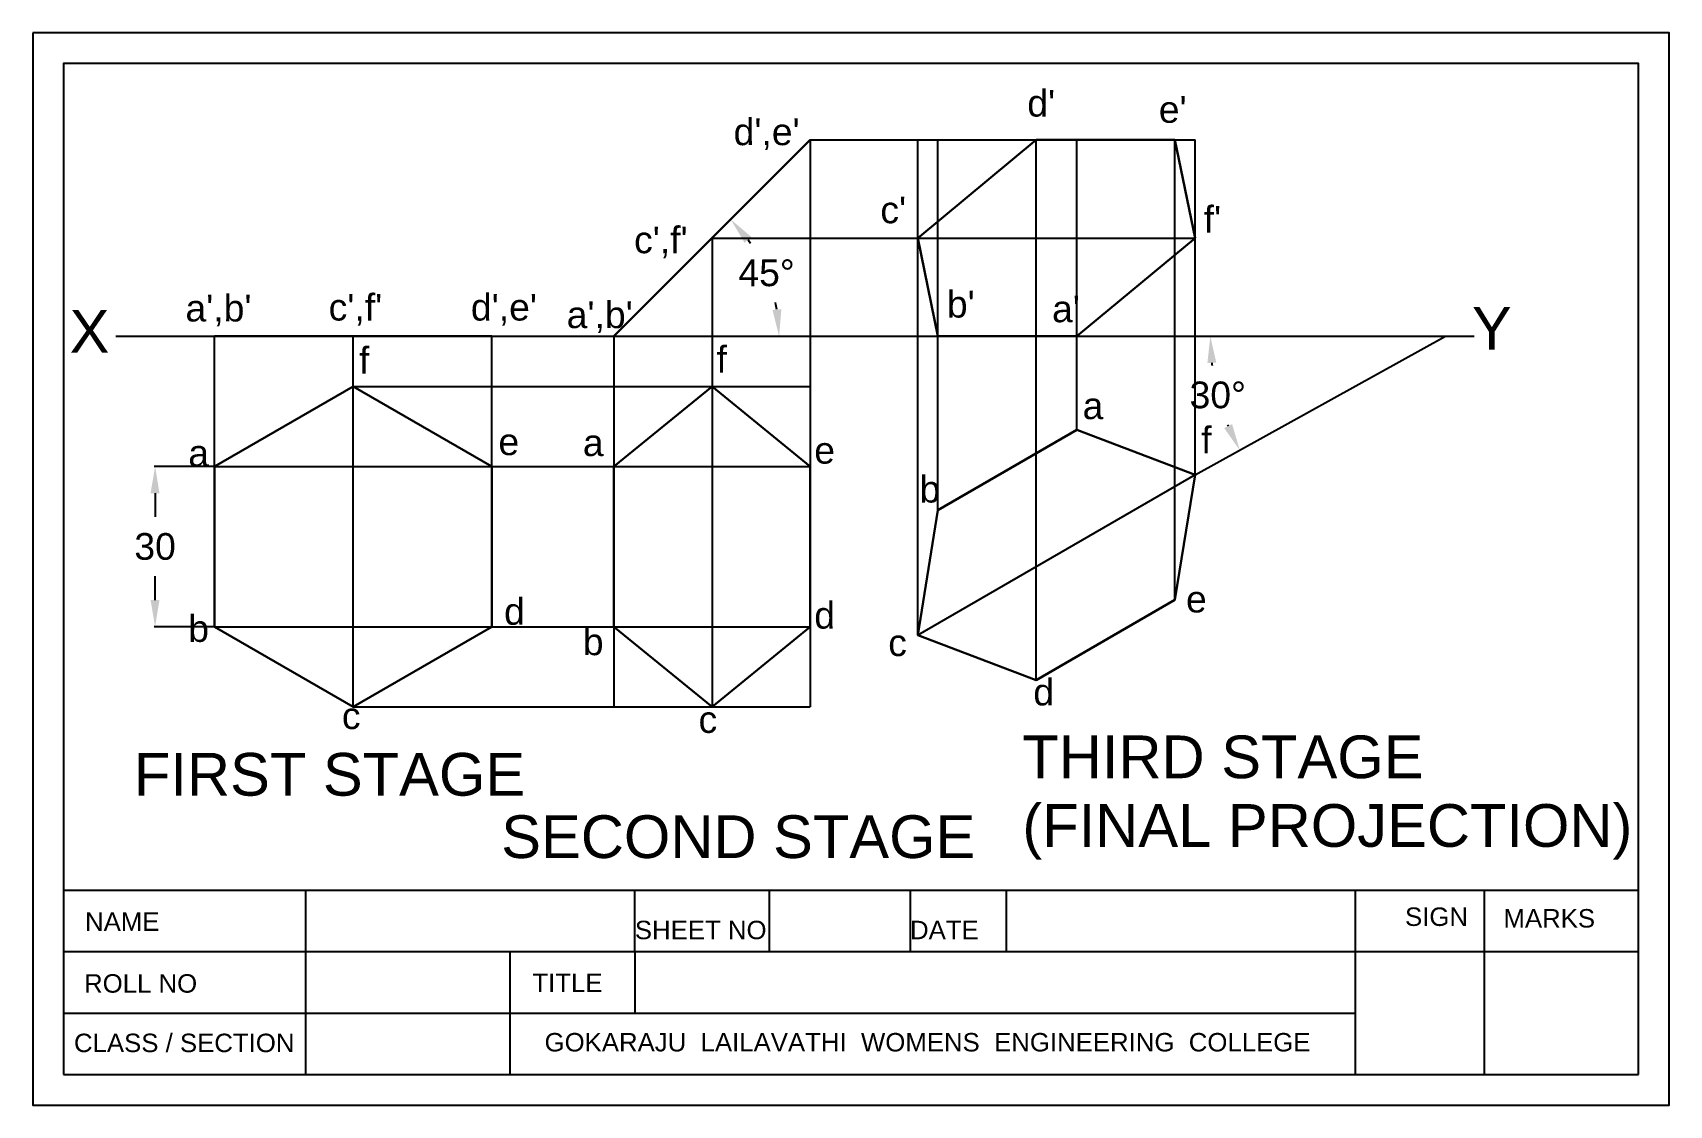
# Model space of a CAD drawing. Header units: millimetres. Extents: x 0 to 266, y 0 to 174.
import ezdxf

# ---------------------------------------------------------------- set-up
doc = ezdxf.new("R2010")
doc.units = ezdxf.units.MM
doc.header["$MEASUREMENT"] = 0
doc.header["$PDMODE"] = 35
doc.styles.get("Standard").update_dxf_attribs({"font": 'arial.ttf'})
doc.dimstyles.get("Standard").update_dxf_attribs({"dimtxt": 5, "dimasz": 5, "dimexe": 0.18, "dimexo": 0.0625, "dimgap": 3, "dimtad": 0, "dimtih": 1, "dimtoh": 1, "dimdec": 0, "dimzin": 0, "dimdsep": 46, "dimtxsty": 'Standard', "dimcen": 0.09, "dimadec": 0, "dimazin": 0, "dimtfac": 1, "dimtdec": 0, "dimtix": 1, "dimtofl": 0, "dimtmove": 0, "dimatfit": 3, "dimfxl": 1, "dimtolj": 1, "dimtzin": 0, "dimarcsym": 0})

# ---------------------------------------------------------------- blocks, each defined once
blk = doc.blocks.new('*D4')
at = {"color": 0, "lineweight": -2, "transparency": 16777216}
for start, end in [(186.508, 187.1204), (202.0976, 202.4554)]:
    blk.add_arc((229.79, 125.05), 38.25, start, end, dxfattribs=at)
at = {"color": 0, "transparency": 16777216}
for points in [[(191.06, 120.67), (192.51, 120.76), (191.54, 125.05)], [(195.09, 110.75), (193.79, 110.12), (196.32, 106.53)]]:
    blk.add_solid(points, dxfattribs=at)
at = {"layer": 'Defpoints', "color": 0, "transparency": 16777216}
for p in [(13.52, 125.05), (229.79, 125.05), (234.45, 125.05), (192.08, 118.63), (189.07, 102.51)]:
    blk.add_point(p, dxfattribs=at)
at = {"color": 0, "transparency": 16777216, "insert": (192.75, 115.48), "char_height": 4.343, "attachment_point": 5}
blk.add_mtext('\\A1;30%%D', dxfattribs=at)
blk = doc.blocks.new('*D5')
at = {"color": 0, "lineweight": -2, "transparency": 16777216}
for start, end in [(34.189, 35.7256), (9.2744, 11.7383)]:
    blk.add_arc((94.54, 125.05), 26.86, start, end, dxfattribs=at)
at = {"color": 0, "transparency": 16777216}
for points in [[(115.79, 140.26), (116.9, 141.2), (113.53, 144.04)], [(121.77, 129.44), (120.33, 129.32), (121.4, 125.05)]]:
    blk.add_solid(points, dxfattribs=at)
at = {"layer": 'Defpoints', "color": 0, "transparency": 16777216}
for p in [(126.45, 156.96), (120.48, 132), (13.52, 125.05), (94.54, 125.05), (234.45, 125.05)]:
    blk.add_point(p, dxfattribs=at)
at = {"color": 0, "transparency": 16777216, "insert": (119.36, 135.33), "char_height": 4.343, "attachment_point": 5}
blk.add_mtext('\\A1;45°', dxfattribs=at)
blk = doc.blocks.new('*D6')
at = {"color": 0, "lineweight": -2, "transparency": 16777216}
for p, q in [((29.5, 103.87), (19.74, 103.87)), ((19.9, 99.52), (19.9, 95.66)), ((19.9, 82.15), (19.9, 86.02)), ((29.5, 77.81), (19.74, 77.81))]:
    blk.add_line(p, q, dxfattribs=at)
at = {"color": 0, "transparency": 16777216}
for points in [[(19.17, 99.52), (20.62, 99.52), (19.9, 103.87)], [(19.17, 82.15), (20.62, 82.15), (19.9, 77.81)]]:
    blk.add_solid(points, dxfattribs=at)
at = {"layer": 'Defpoints', "color": 0, "transparency": 16777216}
for p in [(29.56, 103.87), (19.9, 77.81), (29.56, 77.81)]:
    blk.add_point(p, dxfattribs=at)
at = {"color": 0, "transparency": 16777216, "insert": (19.9, 90.84), "char_height": 4.343, "attachment_point": 5}
blk.add_mtext('\\A1;30', dxfattribs=at)
blk = doc.blocks.new('GOKARAJU3')
for p, q in [((5, 169.4), (5, 5)), ((261.19, 169.4), (5, 169.4)), ((261.19, 5), (261.19, 169.4)), ((5, 35), (261.19, 35)), ((44.39, 35), (44.39, 5)), ((97.94, 25), (97.94, 35)), ((119.76, 35), (119.76, 25)), ((142.7, 35), (142.7, 25)), ((158.32, 35), (158.32, 25)), ((215.08, 35), (215.08, 5)), ((236.07, 35), (236.07, 5)), ((5, 25), (261.19, 25)), ((77.59, 25), (77.59, 5)), ((97.94, 25), (97.94, 15)), ((5, 15), (215.08, 15)), ((5, 5), (261.19, 5))]:
    blk.add_line(p, q)
blk.add_lwpolyline([(0, 174.4), (0, 0), (266.19, 0), (266.19, 174.4)], close=True)
at = {"char_height": 3}
for s, width, insert, attachment_point in [('SIGN', 10.7612, (223.21, 32.16), 1), ('MARKS', 16.273, (239.22, 31.9), 1), ('NAME', 15.9424, (8.51, 31.36), 1), ('SHEET NO', 21.0026, (97.94, 30), 1), ('DATE', 14.9315, (142.7, 30), 1), ('ROLL NO', 20.6744, (8.35, 21.31), 1), ('TITLE', 14.1732, (81.27, 21.41), 1), ('CLASS / SECTION', 35.77, (6.71, 11.64), 1), ('GOKARAJU  LAILAVATHI  WOMENS  ENGINEERING  COLLEGE', 147.5066, (145.54, 10.23), 5)]:
    blk.add_mtext_dynamic_manual_height_columns(s, width=width, gutter_width=15, heights=[0], dxfattribs=dict(at, insert=insert, attachment_point=attachment_point))

msp = doc.modelspace()

# ---------------------------------------------------------------- linework, layer by layer
at = {"lineweight": 30}
for p, q in [((94.54, 125.05), (126.45, 156.96)), ((29.56, 125.05), (74.69, 125.05))]:
    msp.add_line(p, q, dxfattribs=at)
for p, q in [((126.45, 156.96), (126.45, 64.78)), ((126.45, 156.96), (189.07, 156.96)), ((143.94, 76.46), (143.94, 156.96)), ((147.24, 96.79), (147.24, 156.96)), ((163.2, 69.15), (163.2, 156.96)), ((169.81, 109.81), (169.81, 156.96)), ((185.76, 82.18), (185.76, 156.96)), ((189.07, 102.51), (189.07, 156.96)), ((110.5, 141.01), (110.5, 64.78)), ((110.5, 141.01), (189.07, 141.01)), ((13.52, 125.05), (234.45, 125.05)), ((29.56, 103.87), (29.56, 125.05)), ((52.12, 64.78), (52.12, 125.05)), ((74.69, 103.87), (74.69, 125.05)), ((94.54, 125.05), (94.54, 64.78)), ((189.07, 102.51), (229.79, 125.05)), ((52.12, 116.89), (126.45, 116.89)), ((110.5, 116.89), (110.5, 64.78)), ((29.56, 103.87), (126.45, 103.87)), ((189.07, 102.51), (143.94, 76.46)), ((29.56, 77.81), (126.45, 77.81)), ((52.12, 64.78), (126.45, 64.78))]:
    msp.add_line(p, q)
at = {"linetype": 'Continuous'}
msp.add_lwpolyline([(5, 35), (261.19, 35), (261.19, 169.4), (5, 169.4)], close=True, dxfattribs=at)
at = {"lineweight": 30}
for points in [[(147.24, 125.05), (143.94, 141.01), (163.2, 156.96), (185.76, 156.96), (189.07, 141.01), (169.81, 125.05), (147.24, 125.05)], [(94.54, 77.81), (94.54, 103.87), (110.5, 116.89), (126.45, 103.87), (126.45, 77.81), (110.5, 64.78), (94.54, 77.81), (94.54, 103.87)], [(147.24, 96.79), (169.81, 109.81), (189.07, 102.51), (185.76, 82.18), (163.2, 69.15), (143.94, 76.46), (147.24, 96.79), (169.81, 109.81)]]:
    msp.add_lwpolyline(points, dxfattribs=at)
msp.add_lwpolyline([(74.69, 77.81), (74.69, 103.87), (52.12, 116.89), (29.56, 103.87), (29.56, 77.81), (52.12, 64.78)], close=True, dxfattribs=at)

# ---------------------------------------------------------------- block references
msp.add_blockref('GOKARAJU3', (0, 0))

# ---------------------------------------------------------------- texts
for s, height, p in [("d'", 4.343, (161.77, 160.77)), ("e'", 4.343, (183.16, 159.76)), ("d',e'", 4.343, (114, 156.12)), ("c'", 4.343, (137.87, 143.42)), ("f'", 4.343, (190.46, 141.91)), ("c',f'", 4.343, (97.81, 138.55)), ("a',b'", 4.343, (24.84, 127.45)), ("c',f'", 4.343, (48.13, 127.6)), ("d',e'", 4.343, (71.27, 127.6)), ("a',b'", 4.343, (86.85, 126.37)), ("b'", 4.343, (148.69, 128.09)), ("a'", 4.343, (165.8, 127.33)), ('X', 6.95, (6, 122.36)), ('Y', 6.95, (234.09, 122.88)), ('f', 4.34, (53.07, 118.97)), ('f', 4.34, (111.23, 119.13)), ('a', 4.34, (170.77, 111.57)), ('f', 4.34, (190.06, 106.02)), ('a', 4.34, (25.3, 103.87)), ('e', 4.34, (75.75, 105.72)), ('a', 4.34, (89.48, 105.56)), ('e', 4.34, (127.12, 104.33)), ('b', 4.34, (144.24, 98.01)), ('d', 4.34, (76.67, 78.13)), ('e', 4.34, (187.59, 80.13)), ('b', 4.34, (25.3, 75.35)), ('d', 4.34, (127.12, 77.51)), ('b', 4.34, (89.48, 73.19)), ('c', 4.34, (139.15, 73.04)), ('d', 4.34, (162.75, 65.02)), ('c', 4.34, (50.29, 61.17)), ('c', 4.34, (108.3, 60.55)), ('THIRD STAGE', 6.9482, (160.97, 53.18)), ('FIRST STAGE', 6.9482, (16.46, 50.34)), ('(FINAL PROJECTION)', 6.9482, (160.97, 42.02)), ('SECOND STAGE', 6.9482, (76.2, 40.2))]:
    msp.add_text(s, height=height).set_placement(p)

# ---------------------------------------------------------------- dimensions: what is measured, and where the dimension line sits
dim = msp.add_angular_dim_2l(base=(120.48, 132), line1=((13.52, 125.05), (234.45, 125.05)), line2=((94.54, 125.05), (126.45, 156.96)), dimstyle='Standard', override={"dimscale": 0.868521, "dimlfac": 1.151383})
dim.commit()
dim.dimension.update_dxf_attribs({"geometry": '*D5', "text_midpoint": (119.36, 135.33)})
dim = msp.add_angular_dim_2l(base=(192.08, 118.63), line1=((189.07, 102.51), (229.79, 125.05)), line2=((13.52, 125.05), (234.45, 125.05)), text='30%%D', dimstyle='Standard', override={"dimscale": 0.868521, "dimlfac": 1.151383})
dim.commit()
dim.dimension.update_dxf_attribs({"geometry": '*D4', "text_midpoint": (192.75, 115.48)})
dim = msp.add_linear_dim(base=(19.9, 77.81), p1=(29.56, 103.87), p2=(29.56, 77.81), angle=90, dimstyle='Standard', override={"dimscale": 0.868521, "dimlfac": 1.151383})
dim.commit()
dim.dimension.update_dxf_attribs({"geometry": '*D6', "text_midpoint": (19.9, 90.84)})

doc.saveas('drawing.dxf')
